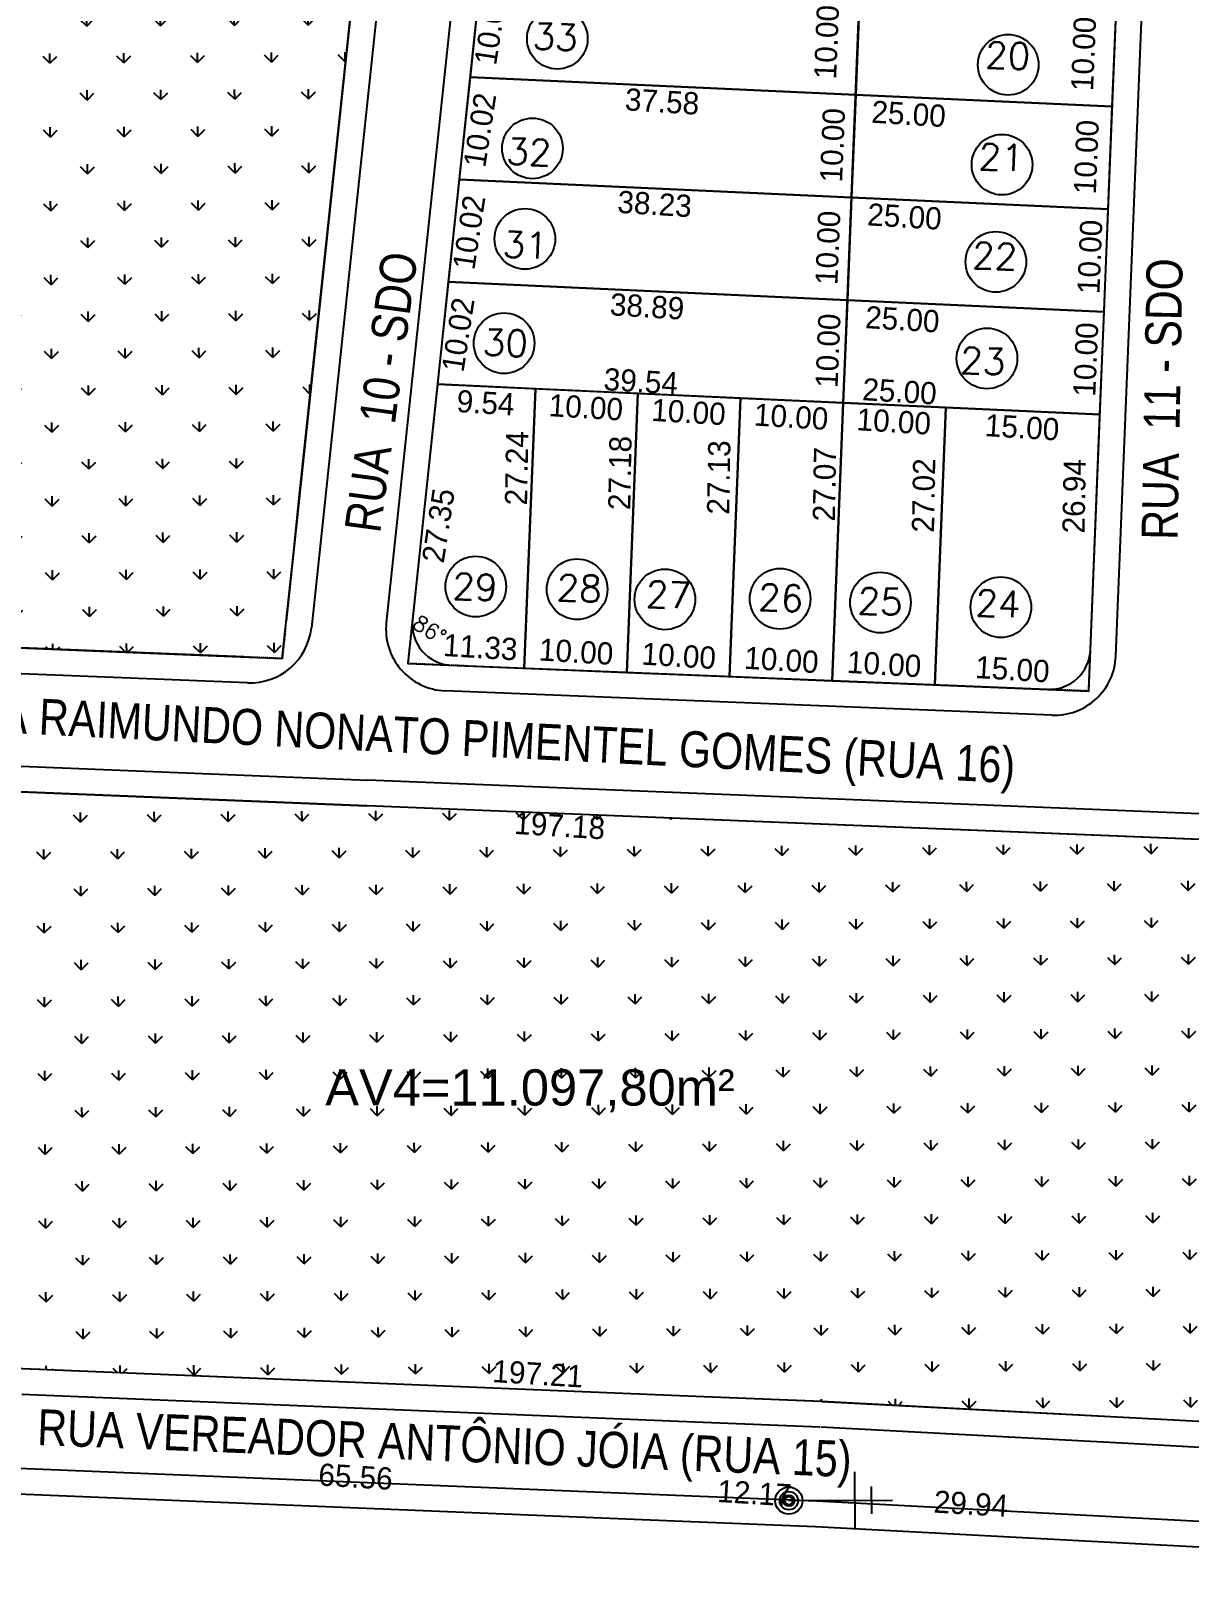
# Model space of a CAD drawing. Header units: millimetres. Extents: x 1794 to 8081, y 409 to 2272.
# Drawn here: x 5747 to 5859.8, y 423.5 to 573.1 of the extents above; entities that cross this region are included whole.
import ezdxf
from ezdxf.enums import TextEntityAlignment as Align

# ---------------------------------------------------------------- set-up
doc = ezdxf.new("R2010")
doc.units = ezdxf.units.MM
doc.linetypes.add('HIDDEN', pattern=[0.375, 0.25, -0.125])
for name, color, linetype in [('03 - CALÇADA', 1, 'Continuous'), ('AGT POSTE', 7, 'Continuous'), ('BOUNDARY A.VERDES', 102, 'Continuous'), ('BOUNDARY LOTES', 2, 'Continuous'), ('boundary quadras', 232, 'Continuous'), ('Calçada', 1, 'Continuous'), ('Cota', 8, 'Continuous'), ('CURVA_ESQ', 4, 'Continuous'), ('LOTE', 2, 'Continuous'), ('NºLOTES', 9, 'Continuous'), ('PROJEÇÃO', 8, 'HIDDEN'), ('QDª', 4, 'Continuous'), ('Texto', 2, 'Continuous'), ('texto - ruas', 2, 'Continuous')]:
    doc.layers.add(name, color=color, linetype=linetype)
doc.layers.add('Hach Verde', color=7, linetype='Continuous', true_color=0xb5b2b0)
doc.styles.add('arcad1', font='romans.shx')
doc.styles.add('ARIAL', font='arial.ttf', dxfattribs={"height": 0.25})
doc.styles.add('FUTURA', font='')
doc.styles.add('T', font='ARIALN.TTF')
doc.styles.get('FUTURA').set_extended_font_data('Futura Lt BT')
doc.dimstyles.new('REGIS', dxfattribs={"dimtxt": 1.5, "dimasz": 0.12, "dimexe": 0, "dimexo": 0, "dimgap": 0, "dimtad": 0, "dimzin": 4, "dimdsep": 46, "dimtxsty": 'arcad1', "dimblk1": 'BOLA', "dimblk2": 'BOLA', "dimsah": 1, "dimcen": 0.12, "dimse1": 1, "dimse2": 1, "dimsd1": 1, "dimsd2": 1, "dimclrd": 256, "dimclre": 8, "dimclrt": 1, "dimadec": 0, "dimazin": 0, "dimtfac": 1.2, "dimtix": 1, "dimtmove": 2, "dimatfit": 3, "dimldrblk": 'BOLA', "dimfxl": 0, "dimfxlon": 1, "dimtvp": 2, "dimtolj": 1, "dimtzin": 4, "dimarcsym": 0})

# ---------------------------------------------------------------- blocks, each defined once
blk = doc.blocks.new('*D2270')
at = {"layer": 'Defpoints', "color": 0}
for p in [(5786.582404058707, 538.7220534642088), (5786.093372397268, 512.7164715490062), (5783.696658181981, 511.5244786336425), (5783.696658181981, 511.5244786336425), (5795.016674796572, 511.0684565025108)]:
    blk.add_point(p, dxfattribs=at)
at = {"layer": 'Cota', "color": 1, "insert": (5785.822653194431, 514.8240027412035), "char_height": 1.5, "attachment_point": 5, "rotation": 327.2049468584647, "style": 'arcad1'}
blk.add_mtext('\\A1;86°', dxfattribs=at)
blk = doc.blocks.new('BOLA')
for p, q in [((-1, 0), (1, 0)), ((0, -1), (0, 1))]:
    blk.add_line(p, q)
blk.add_circle((0, 0), 0.3)

msp = doc.modelspace()

# ---------------------------------------------------------------- hatches: boundary and pattern name
at = {"layer": 'Hach Verde', "ltscale": 12}
h = msp.add_hatch(dxfattribs=at)
h.set_pattern_fill('GRASS', color=256, scale=0.2, angle=360.2812192389328, style=0)
h.set_pattern_definition([(90.2812192389329, (413.8208991317761, -16.60154369060462), (-3.609687412766069, 3.57442605212616), [0.9525000000000001, -6.2317]), (45.28121923893283, (413.8208991317761, -16.60154369060462), (-3.609689873181567, 3.574428488507001), [0.9525, -4.1275]), (135.2812192389328, (413.8208991317761, -16.60154369060462), (-3.574428488507001, -3.609689873181567), [0.9525, -4.1275])])
h.paths.add_polyline_path([(5778.92077067086, 582.2368052941268), (5780.032197680812, 592.7117814573642), (5781.535605392048, 606.8810969390091), (5782.372213428239, 614.7659595153285), (5784.614169553352, 635.8959453437517), (5785.569268283496, 644.897558893009), (5787.874416193982, 666.6231145965232), (5789.760174784635, 684.3960102611383), (5791.012937645485, 696.2030484094905), (5792.861596538443, 713.6262868806743), (5793.981591467824, 724.1820139623158), (5795.952748701839, 742.7597746748303), (5797.095551596063, 753.4343207203281), (5776.124743319107, 754.2655003585974), (5769.101284701643, 754.5478937432797), (5755.866910225793, 755.080010468948), (5740.645654282196, 755.6920140727484), (5710.323286105396, 756.9111906419311), (5705.188675321636, 629.4527287523252), (5703.822828231051, 595.5477695112542), (5703.272481190786, 581.8862885905415), (5701.108864635614, 528.1779843285464), (5700.572399787475, 514.8611065200652), (5731.459052047409, 513.6168506618889), (5757.774278436358, 512.5567527814999), (5771.468968523239, 512.0050679234972), (5772.579381386881, 522.4704859616393), (5773.093336569405, 527.3144102478919), (5775.876748925122, 553.5475122128078), (5777.234444639444, 566.3435214127958)])
h = msp.add_hatch(dxfattribs=at)
h.set_pattern_fill('GRASS', color=256, scale=0.2, angle=360.2812192389328, style=0)
h.set_pattern_definition([(90.2812192389329, (1067.931632123561, -284.8447445567343), (-3.609687412766066, 3.574426052126163), [0.9525000000000001, -6.2317]), (45.28121923893277, (1067.931632123561, -284.8447445567343), (-3.609689873181563, 3.574428488507005), [0.9525000000000001, -4.1275]), (135.2812192389328, (1067.931632123561, -284.8447445567343), (-3.574428488507005, -3.609689873181563), [0.9525000000000001, -4.1275])])
edge = h.paths.add_edge_path()
edge.add_line((5897.04065143038, 492.9471079803218), (5779.713012796808, 497.6736027931763))
edge.add_line((5779.713012796808, 497.6736027931763), (5702.51827173482, 500.7833606256966))
edge.add_arc((5702.41764190157, 498.2853867193751), 2.500000000000558, 87.69311087455807, 177.6931108761831)
edge.add_line((5699.919667995247, 498.386016552553), (5697.896572075958, 448.1659112735248))
edge.add_arc((5701.393735544811, 448.0250295070765), 3.499999999999613, 177.6931108761929, 267.9300199849729)
edge.add_line((5701.267315166782, 444.5273134111049), (5746.207754003752, 442.9029999703784))
edge.add_line((5746.207754003753, 442.9029999703784), (5811.747099455344, 440.2078645463471))
edge.add_line((5811.747099455344, 440.2078645463471), (5823.962486813473, 439.7055384556563))
edge.add_line((5823.962486813472, 439.7055384556563), (5853.946514943117, 438.1158450885044))
edge.add_line((5853.946514943118, 438.1158450885044), (5853.948326063823, 438.115748931496))
edge.add_line((5853.948326063823, 438.115748931496), (5894.775934954247, 435.9450639338524))
edge.add_line((5894.775934954246, 435.9450639338523), (5897.04065143038, 492.9471079803217))

# ---------------------------------------------------------------- linework, layer by layer
at = {"linetype": 'Continuous'}
for radius in [1.323506704494436, 0.8910145031679247, 0.5372408633429522]:
    msp.add_circle((5820.786142088168, 430.034785712432), radius, dxfattribs=at)
at = {"layer": '03 - CALÇADA'}
for p, q in [((5806.474225232031, 749.8927247216172), (5781.604895378954, 515.504289786876)), ((5799.187283859274, 749.4542217354789), (5774.312316581538, 515.0126552064744)), ((5852.610956408495, 512.2511338067006), (5862.06853541074, 747.0203349744963)), ((5768.104296044455, 509.6505826788683), (5703.980358529723, 512.2337886614745)), ((5846.374307433533, 506.4975080313183), (5787.329892716454, 508.8760875641411)), ((5703.618091130621, 503.2410825987178), (5779.813642630054, 500.1715766994973)), ((5972.688037390553, 492.4017124374627), (5779.813642630053, 500.1715766994973)), ((5746.13533407483, 440.4038651297114), (5811.644380261079, 437.7099756843019)), ((5811.644380261079, 437.7099756843019), (5823.787425999725, 437.2106244548938)), ((5823.902428909573, 437.2052114354674), (5853.814155823635, 435.6193513345588)), ((5853.815595813047, 435.6192748818553), (5900.4413748253, 433.1403180740496))]:
    msp.add_line(p, q, dxfattribs=at)
for centre, start, end in [((5768.345807644246, 515.6457200540387), 267.6931108746097, 353.9434028206056), ((5787.571404316246, 514.8712249393117), 173.9434028206056, 267.6931108746097), ((5846.615819033324, 512.4926454064887), 267.6931108746097, 357.6931108746428)]:
    msp.add_arc(centre, 6, start, end, dxfattribs=at)
at = {"layer": 'AGT POSTE'}
for p, q in [((5827.171578286136, 432.8271332774937), (5827.198681001977, 427.3052537390917)), ((5828.801549642195, 431.3994102875807), (5828.814558945868, 428.7489080949127)), ((5820.786142088168, 430.0347857124321), (5830.871851287096, 430.0842888043738))]:
    msp.add_line(p, q, dxfattribs=at)
for major_axis, ratio, start_param, end_param in [((0.2698190188077718, 0.2724807568297484), 0.9999999998458466, 0.7853981634745248, 3.926990817064318), ((0.2698190188564362, 0.2724807568788929), 0.9999999996369218, 3.926990817168781, 7.068583470758574)]:
    msp.add_ellipse((5820.786142088114, 430.0347857236077), major_axis=major_axis, ratio=ratio, start_param=start_param, end_param=end_param, dxfattribs=at)
at = {"layer": 'BOUNDARY A.VERDES'}
for p, q in [((5745.736783601084, 430.7120563449758), (5811.245829787335, 428.0181668995663)), ((5811.245829787335, 428.0181668995663), (5823.38887552598, 427.5188156701582)), ((5823.38887552598, 427.5188156701582), (5853.300602440042, 425.9329555692495)), ((5853.300602440042, 425.9329555692495), (5899.926381452296, 423.4539987614438))]:
    msp.add_line(p, q, dxfattribs=at)
msp.add_lwpolyline([(5731.470477154152, 513.6283884761832), (5757.7857035431, 512.5682905957943), (5771.480393629981, 512.0166057377917), (5772.590806493624, 522.4820237759337), (5773.104761676146, 527.3259480621864), (5775.888174031865, 553.5590500271022), (5777.245869746186, 566.3550592270901), (5778.932195777602, 582.2483431084213), (5780.043622787554, 592.7233192716586), (5781.547030498789, 606.8926347533035), (5782.38363853498, 614.7774973296229), (5784.625594660095, 635.907483158046), (5785.580693390238, 644.9090967073034), (5787.885841300725, 666.6346524108176), (5789.771599891376, 684.4075480754325), (5791.024362752228, 696.214586223785), (5792.873021645186, 713.6378246949688), (5793.993016574566, 724.1935517766102), (5795.964173808581, 742.7713124891246), (5797.106976702807, 753.4458585346225), (5776.136168425848, 754.2770381728917), (5769.112709808384, 754.5594315575742), (5755.878335332536, 755.0915482832423), (5740.65707938894, 755.7035518870427)], dxfattribs=at)
msp.add_lwpolyline([(5897.04065143038, 492.9471079803218), (5779.713012796808, 497.6736027931763), (5702.518271734819, 500.7833606256967, 0.4142135623814005), (5699.919667995247, 498.386016552553), (5697.896572075958, 448.1659112735248, 0.4154251493398989), (5701.267315166782, 444.5273134111049), (5746.207754003753, 442.9029999703784), (5811.747099455344, 440.2078645463471), (5823.962486813472, 439.7055384556563), (5853.946514943118, 438.1158450885044), (5853.948326063823, 438.115748931496), (5894.775934954246, 435.9450639338523)], format="xyb", close=True, dxfattribs=at)
at = {"layer": 'BOUNDARY LOTES'}
for points in [[(5827.692264965533, 576.881659229232), (5790.810432484787, 578.5703715131239), (5789.753425378268, 568.6082920008956), (5827.289739561326, 566.8896128955108)], [(5852.666477044487, 575.7381623940283), (5827.692264965533, 576.8816592292325), (5827.289739561326, 566.8896128955108), (5852.263951640281, 565.7461160603071)], [(5827.289739561326, 566.8896128955108), (5789.753425378266, 568.6082920008952), (5788.696418271745, 558.6462124886665), (5826.887214157122, 556.8975665617892)], [(5852.263951640281, 565.7461160603071), (5827.289739561326, 566.8896128955108), (5826.887214157122, 556.8975665617892), (5851.861426236073, 555.7540697265855)], [(5826.887214157122, 556.8975665617892), (5788.696418271746, 558.6462124886665), (5787.639411165226, 548.6841329764379), (5826.484688752915, 546.9055202280675)], [(5851.861426236072, 555.7540697265855), (5826.887214157121, 556.8975665617892), (5826.484688752914, 546.9055202280675), (5851.458900831867, 545.7620233928634)], [(5826.484688752916, 546.9055202280675), (5787.639411165226, 548.6841329764379), (5786.582404058706, 538.7220534642092), (5826.082163348708, 536.9134738943459)], [(5851.458900831867, 545.7620233928639), (5826.484688752915, 546.9055202280675), (5826.082163348708, 536.9134738943459), (5851.056375427661, 535.7699770591418)], [(5796.113108853961, 538.28567009659), (5786.582404058706, 538.7220534642088), (5783.696658181981, 511.5244786336423), (5795.016674796571, 511.068456502511)], [(5806.102793685544, 537.828271362509), (5796.113108853961, 538.2856700965905), (5795.01667479657, 511.0684565025115), (5805.008570421855, 510.6659371695264)], [(5816.092478517126, 537.3708726284274), (5806.102793685545, 537.828271362509), (5805.008570421855, 510.6659371695264), (5815.00046604714, 510.2634178365416)], [(5826.082163348708, 536.9134738943454), (5816.092478517127, 537.3708726284269), (5815.00046604714, 510.2634178365412), (5824.992361672424, 509.8608985035564)], [(5836.071848180289, 536.4560751602638), (5826.082163348708, 536.9134738943459), (5824.992361672424, 509.8608985035564), (5834.984257297709, 509.4583791705718)], [(5851.056375427661, 535.7699770591418), (5836.071848180289, 536.4560751602643), (5834.984257297708, 509.4583791705718), (5849.972100735633, 508.8546001710943)]]:
    msp.add_lwpolyline(points, close=True, dxfattribs=at)
at = {"layer": 'boundary quadras'}
msp.add_lwpolyline([(5783.69665818198, 511.5244786336427), (5849.972100735632, 508.8546001710943), (5859.710671618096, 750.5989732341584), (5809.308056848889, 752.9067629771292)], close=True, dxfattribs=at)
at = {"layer": 'Calçada'}
for p, q in [((5745.839502795349, 433.2099452070211), (5811.348548981598, 430.5160557616115)), ((5811.348548981598, 430.5160557616115), (5823.491594720244, 430.0167045322034)), ((5823.521234645463, 430.0153094241039), (5853.432961559524, 428.4294493231952)), ((5853.433332690817, 428.4294296188903), (5900.059111703071, 425.9504728110845))]:
    msp.add_line(p, q, dxfattribs=at)
at = {"layer": 'Cota'}
for centre in [(5798.251353237761, 572.356698391767), (5842.135662538601, 569.8148398374143), (5795.831658652975, 561.680093764051), (5841.53455864536, 560.0935197487637), (5795.096338437511, 552.8651688314791), (5840.93216368038, 550.6313486693368), (5793.068155159967, 542.7117099918686), (5840.069086801657, 541.235459152225), (5790.310183969857, 519.0193961255767), (5800.18221492371, 518.7598333005546), (5808.721154272685, 517.7750275049443), (5819.928330723504, 517.8300350284918), (5829.698059041868, 517.4672976999295), (5841.421826167444, 517.0114788873184)]:
    msp.add_circle(centre, 2.951173619276264, dxfattribs=at)
at = {"layer": 'CURVA_ESQ'}
for centre, start, end in [((5788.124939478284, 515.3493315544072), 173.9434028206056, 267.6931108746097), ((5788.124939478284, 515.3493315544072), 173.9434028206056, 267.6931108746097), ((5846.136350218711, 513.012366154402), 267.6931108746097, 357.6931108746428)]:
    msp.add_arc(centre, 4, start, end, dxfattribs=at)
at = {"layer": 'LOTE'}
for p, q in [((5824.992361672424, 509.8608985035565), (5834.736459539144, 751.7424700693622)), ((5789.753425378267, 568.6082920008954), (5852.26395164028, 565.746116060307)), ((5788.696418271745, 558.6462124886666), (5851.861426236073, 555.7540697265854)), ((5787.639411165225, 548.6841329764379), (5851.458900831867, 545.7620233928636)), ((5786.582404058705, 538.722053464209), (5851.056375427659, 535.7699770591418)), ((5795.01667479657, 511.0684565024965), (5796.113108853961, 538.2856700965901)), ((5805.008570421855, 510.6659371695166), (5806.102793685544, 537.8282713625088)), ((5815.000466047139, 510.2634178365366), (5816.092478517126, 537.370872628427)), ((5834.984257297708, 509.4583791705766), (5836.071848180288, 536.456075160264))]:
    msp.add_line(p, q, dxfattribs=at)
at = {"layer": 'PROJEÇÃO', "ltscale": 0.2}
for p, q in [((5771.789005286972, 514.9252085715748), (5771.480393629981, 512.0166057377922)), ((5784.147266853419, 515.7713747861152), (5783.69665818198, 511.5244786336427)), ((5771.480393629981, 512.0166057377922), (5767.77000679562, 512.1660771183682)), ((5849.972100735632, 508.8546001710943), (5850.133108468823, 512.8513584212111)), ((5789.170345676369, 511.3039734240371), (5783.69665818198, 511.5244786336427)), ((5849.972100735632, 508.8546001710943), (5845.975342485516, 509.0156079042885))]:
    msp.add_line(p, q, dxfattribs=at)
at = {"layer": 'QDª', "linetype": 'Continuous'}
for p, q in [((5797.095551596063, 753.4343207203282), (5771.867878932912, 515.6685768303374)), ((5808.910586875951, 749.1606883767507), (5784.147266853423, 515.7713747861169)), ((5850.133108468825, 512.85135842121), (5859.600313041622, 747.8594989104057)), ((5702.518271734819, 500.7833606256967), (5779.713012796808, 497.6736027931763)), ((5972.587407557307, 489.9037385311417), (5779.713012796808, 497.6736027931763)), ((5746.238053269094, 442.9017539917566), (5811.747099455344, 440.2078645463471)), ((5811.747099455344, 440.2078645463471), (5823.89014519399, 439.708513316939)), ((5824.034788029056, 439.7017051894131), (5853.946514943118, 438.1158450885044)), ((5853.948326063823, 438.115748931496), (5900.574105076075, 435.6367921236903))]:
    msp.add_line(p, q, dxfattribs=at)
at = {"layer": 'QDª'}
for p, q in [((5767.73700191309, 512.1674067062462), (5700.583824894217, 514.8726443343363)), ((5845.975342485516, 509.0156079042883), (5787.96393174509, 511.3525733042935))]:
    msp.add_line(p, q, dxfattribs=at)

# ---------------------------------------------------------------- texts
at = {"layer": 'Cota', "color": 1, "char_height": 2.16, "attachment_point": 5, "style": 'FUTURA'}
for s, insert, rotation in [('\\A1;10.02', (5791.781428297154, 573.4302302879089), 81.30529414845866), ('\\A1;10.00', (5824.466708800299, 572.0241097004144), 87.63641246841001), ('\\A1;10.00', (5849.47945484368, 570.87884850659), 87.63641246841001), ('\\A1;37.58', (5808.452323211142, 566.2363156303284), 356.49109905223753), ('\\A1;10.02', (5790.724421190634, 563.46815077568), 81.30529414845866), ('\\A1;25.00', (5832.44895949409, 565.0261351596891), 356.49109905223753), ('\\A1;10.00', (5825.050749961429, 561.9868913411794), 87.63641246841001), ('\\A1;10.00', (5849.750792857551, 560.8391936236549), 87.63641246841001), ('\\A1;10.02', (5789.667414084114, 553.5060712634513), 81.30529414845866), ('\\A1;38.23', (5807.72255695578, 556.2592527073526), 356.49109905223753), ('\\A1;10.00', (5824.59335812622, 551.997357182418), 87.63641246841001), ('\\A1;25.00', (5832.046434089883, 555.0340888259676), 356.49109905223753), ('\\A1;10.00', (5850.098166874358, 551.1165098366757), 87.63641246841001), ('\\A1;10.02', (5788.610406977594, 543.543991751223), 81.30529414845866), ('\\A1;38.89', (5806.992790700414, 546.2821897843767), 356.49109905223753), ('\\A1;25.00', (5831.837569753643, 545.0296918389784), 356.49109905223753), ('\\A1;10.00', (5824.61187709475, 541.986032446392), 87.63641246841001), ('\\A1;10.00', (5849.69564754138, 541.1246142113916), 87.63641246841001), ('\\A1;39.54', (5806.386062774197, 538.9923099224228), 356.49109905223753), ('\\A1;25.00', (5831.563227657932, 538.0129771743259), 356.49109905223753), ('\\A1;9.54', (5791.274592518185, 536.9059459387556), 356.49109905223753), ('\\A1;10.00', (5801.034787331604, 536.4590548879054), 356.49109905223753), ('\\A1;10.00', (5811.024472163185, 536.0016561538238), 356.49109905223753), ('\\A1;10.00', (5821.014156994766, 535.544257419742), 356.49109905223753), ('\\A1;10.00', (5831.003841826349, 535.0868586856608), 356.49109905223753), ('\\A1;15.00', (5843.490947865826, 534.515110268059), 356.49109905223753), ('\\A1;27.24', (5794.289694047719, 530.5360856266218), 88.98275181041299), ('\\A1;27.18', (5804.355422014418, 530.0763737457761), 88.98275181041299), ('\\A1;27.13', (5813.97312477795, 529.6430808457737), 88.98275181041299), ('\\A1;27.07', (5824.265463328881, 528.9795257957206), 88.98275181041299), ('\\A1;27.02', (5833.914945746656, 527.8882983208666), 88.98275181041299), ('\\A1;26.94', (5848.563944248167, 527.8140570896575), 88.98275181041299), ('\\A1;27.35', (5786.682136773223, 524.9595908709018), 81.30529414845866), ('\\A1;11.33', (5790.760314651998, 513.1098937444061), 356.49109905223753), ('\\A1;10.00', (5800.085412577835, 512.6740908395183), 356.49109905223753), ('\\A1;10.00', (5810.07730820312, 512.271571506549), 356.49109905223753), ('\\A1;10.00', (5820.069203828405, 511.8690521735691), 356.49109905223753), ('\\A1;10.00', (5830.061099453689, 511.4665328405891), 356.49109905223753), ('\\A1;15.00', (5842.550968985294, 510.9633836743643), 356.49109905223753), ('\\A1;197.18', (5798.483762192379, 495.7398175847026), 356.49109905223753), ('\\A1;197.21', (5796.35721370502, 442.3739536922104), 356.49109905223753), ('\\A1;65.56', (5778.618022161728, 432.3624362844543), 356.49109905223753), ('\\A1;12.17', (5817.448039852506, 430.7655646054675), 356.49109905223753), ('\\A1;29.94', (5838.510968815773, 429.7212858500741), 356.49109905223753)]:
    msp.add_mtext(s, dxfattribs=dict(at, insert=insert, rotation=rotation))
at = {"layer": 'NºLOTES', "style": 'arcad1'}
for s, p in [('33', (5798.049066381631, 572.5331255529981)), ('20', (5842.093803033308, 570.7162197641301)), ('32', (5795.483293269513, 561.3312295340742)), ('21', (5841.455830246427, 560.8242944016738)), ('31', (5795.125164251626, 552.2739324040948)), ('22', (5840.832107391866, 551.2060218318197)), ('30', (5793.201888288029, 542.7451285963417)), ('23', (5839.669895017372, 540.9863568095462)), ('29', (5790.239858138477, 518.9898112238982)), ('28', (5800.391203242076, 518.8598676484097)), ('27', (5809.062289727985, 518.2197931747069)), ('26', (5819.999996849871, 517.9272852113774)), ('25', (5829.681829730825, 517.5821603423017)), ('24', (5841.151436809827, 517.3718209813833))]:
    msp.add_text(s, height=2.56, rotation=357.6931108746127, dxfattribs=at).set_placement(p, align=Align.MIDDLE_CENTER)
at = {"layer": 'Texto', "style": 'ARIAL'}
msp.add_text('AV4=11.097,80m²', height=3.528, rotation=359.9740924930532, dxfattribs=at).set_placement((5775.658322870628, 468.5068513904728))
at = {"layer": 'texto - ruas', "linetype": 'Continuous', "style": 'T'}
for s, rotation, p in [('RUA  10 - SDO', 82.29777907906882, (5780.998630624888, 524.1516102319779)), ('RUA  11 - SDO', 88.94419063888981, (5858.611656282854, 523.550181679309)), ('RUA RAIMUNDO NONATO PIMENTEL GOMES (RUA 16)', 357.1393659253969, (5738.170510430539, 505.0995972416021)), ('RUA VEREADOR ANTÔNIO JÓIA (RUA 15)', 357.7343537179827, (5747.590370559791, 435.4550310594287))]:
    msp.add_text(s, height=3.5, rotation=rotation, dxfattribs=at).set_placement(p)

# ---------------------------------------------------------------- dimensions: what is measured, and where the dimension line sits
at = {"layer": 'Cota'}
dim = msp.add_angular_dim_2l(base=(5786.093372397268, 512.7164715490062), line1=((5783.696658181981, 511.5244786336423), (5795.016674796571, 511.068456502511)), line2=((5786.582404058706, 538.7220534642088), (5783.696658181981, 511.5244786336423)), dimstyle='REGIS', override={"dimfxl": 0.18, "dimfxlon": 1}, dxfattribs=at)
dim.commit()
dim.dimension.update_dxf_attribs({"geometry": '*D2270', "text_midpoint": (5785.822653194431, 514.824002741203), "dimtype": 162})

doc.saveas('drawing.dxf')
